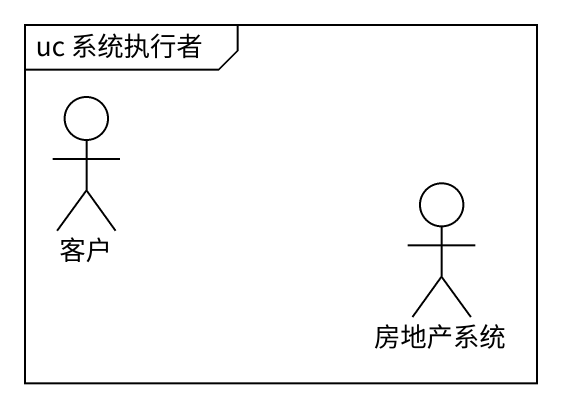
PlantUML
@startuml
mainframe uc 系统执行者
actor 客户
actor 房地产系统
@enduml
